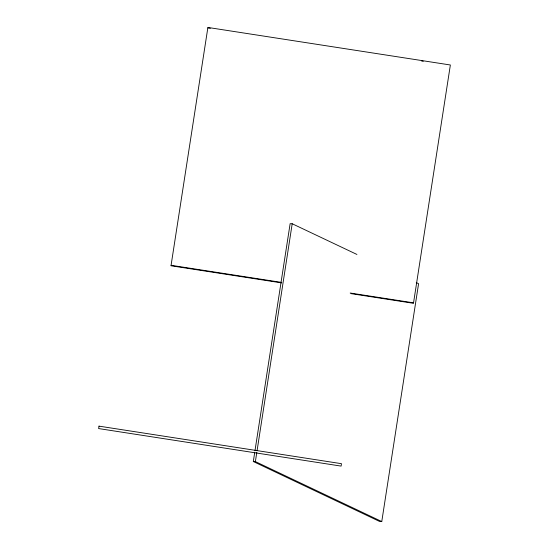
<?xml version="1.0" encoding="UTF-8"?>
<svg xmlns="http://www.w3.org/2000/svg" width="549" height="549" viewBox="0 0 549 549"><rect width="100%" height="100%" fill="white"/><g stroke="black" fill="none" stroke-linecap="round" stroke-linejoin="round"><path stroke-width="0.82" d="M416.272 282.605L418.585 283.703L381.768 521.55L379.695 521.495L253.309 461.537L254.75 452.232M255.011 450.537L290.133 223.69L292.198 223.752L356.932 254.455M381.768 521.55L255.381 461.599L256.822 452.287M257.083 450.592L292.198 223.752M253.309 461.537L255.381 461.599M207.831 27.924L210.363 28.315M421.57 61.008L423.258 61.268M171.082 265.297L281.754 282.433M350.187 293.022L413.548 302.835M281.678 282.9L171.007 265.771L207.899 27.45L450.365 64.988L413.472 303.302L350.955 293.626M99.005 426.141L98.635 428.57L341.101 466.101L341.471 463.679L99.005 426.141"/></g></svg>
